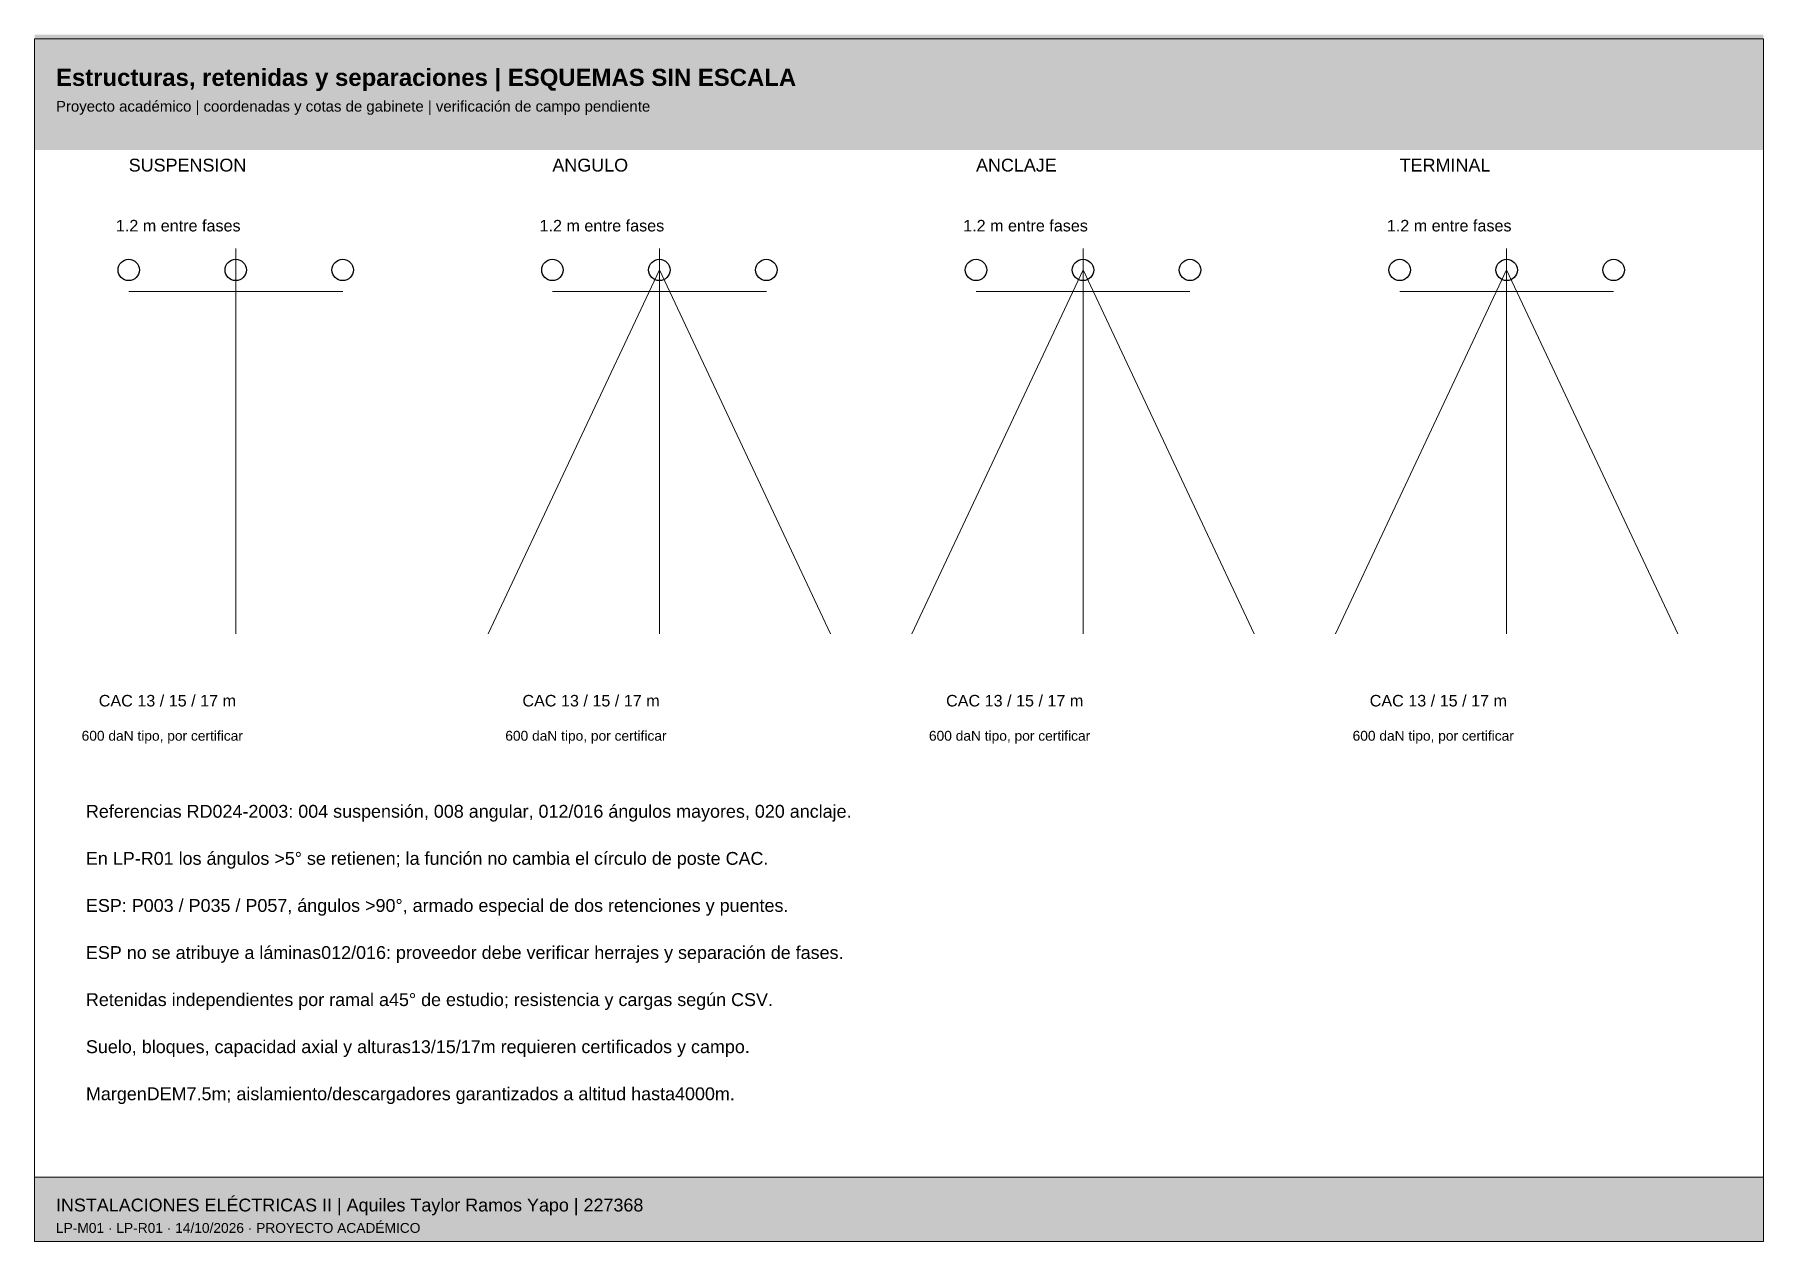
# Paper-space layout 'LP-ESTRUCTURAS' of a CAD drawing. Header units: metres, sheet in millimetres. Extents: x 8 to 412, y 8 to 290.
import ezdxf

# ---------------------------------------------------------------- set-up
doc = ezdxf.new("R2010")
doc.units = ezdxf.units.M
doc.layers.add('DETALLE', color=7, linetype='Continuous', lineweight=13, true_color=0x33434d)
doc.layers.add('ROTULO', color=7, linetype='Continuous', lineweight=13, true_color=0x18364a)
doc.layers.add('PRESENTACION', color=7, linetype='Continuous')
doc.styles.add('Arial', font='arial.ttf')
doc.styles.add('Arial-Bold', font='arialbd.ttf')

psp = doc.layouts.new('LP-ESTRUCTURAS')

# ---------------------------------------------------------------- hatches: boundary and pattern name
at = {"layer": 'PRESENTACION', "true_color": 0xeef4f7}
for points in [[(8, 263), (412, 263), (412, 290), (8, 290)], [(8, 8), (412, 8), (412, 23), (8, 23)]]:
    psp.add_hatch(color=7, dxfattribs=at).paths.add_polyline_path(points)
at = {"layer": 'PRESENTACION', "true_color": 0x287d89}
psp.add_hatch(color=137, dxfattribs=at).paths.add_polyline_path([(8, 263), (11, 263), (11, 290), (8, 290)])

# ---------------------------------------------------------------- linework, layer by layer
for centre in [(30, 235), (55, 235), (80, 235), (129, 235), (154, 235), (179, 235), (228, 235), (253, 235), (278, 235), (327, 235), (352, 235), (377, 235)]:
    psp.add_circle(centre, 2.5)
at = {"layer": 'DETALLE'}
for p, q in [((55, 150), (55, 240)), ((154, 150), (154, 240)), ((253, 150), (253, 240)), ((352, 150), (352, 240)), ((154, 235), (114, 150)), ((154, 235), (194, 150)), ((253, 235), (213, 150)), ((253, 235), (293, 150)), ((352, 235), (312, 150)), ((352, 235), (392, 150)), ((30, 230), (80, 230)), ((129, 230), (179, 230)), ((228, 230), (278, 230)), ((327, 230), (377, 230))]:
    psp.add_line(p, q, dxfattribs=at)
at = {"layer": 'ROTULO'}
psp.add_line((8, 23), (412, 23), dxfattribs=at)
psp.add_lwpolyline([(8, 8), (412, 8), (412, 289), (8, 289)], close=True, dxfattribs=at)

# ---------------------------------------------------------------- texts
at = {"layer": 'ROTULO', "color": 159, "true_color": 0x18364a, "style": 'Arial-Bold'}
psp.add_text('Estructuras, retenidas y separaciones | ESQUEMAS SIN ESCALA', height=4, dxfattribs=at).set_placement((13, 278))
at = {"layer": 'ROTULO', "color": 147, "true_color": 0x526b7b, "style": 'Arial'}
psp.add_text('Proyecto académico | coordenadas y cotas de gabinete | verificación de campo pendiente', height=2.5, dxfattribs=at).set_placement((13, 272))
at = {"layer": 'ROTULO', "style": 'Arial'}
for s, height, p in [('SUSPENSION', 3, (30, 258)), ('ANGULO', 3, (129, 258)), ('ANCLAJE', 3, (228, 258)), ('TERMINAL', 3, (327, 258)), ('1.2 m entre fases', 2.7, (27, 244)), ('1.2 m entre fases', 2.7, (126, 244)), ('1.2 m entre fases', 2.7, (225, 244)), ('1.2 m entre fases', 2.7, (324, 244)), ('CAC 13 / 15 / 17 m', 2.7, (23, 133)), ('CAC 13 / 15 / 17 m', 2.7, (122, 133)), ('CAC 13 / 15 / 17 m', 2.7, (221, 133)), ('CAC 13 / 15 / 17 m', 2.7, (320, 133)), ('600 daN tipo, por certificar', 2.3, (19, 125)), ('600 daN tipo, por certificar', 2.3, (118, 125)), ('600 daN tipo, por certificar', 2.3, (217, 125)), ('600 daN tipo, por certificar', 2.3, (316, 125)), ('Referencias RD024-2003: 004 suspensión, 008 angular, 012/016 ángulos mayores, 020 anclaje.', 3, (20, 107)), ('En LP-R01 los ángulos >5° se retienen; la función no cambia el círculo de poste CAC.', 3, (20, 96)), ('ESP: P003 / P035 / P057, ángulos >90°, armado especial de dos retenciones y puentes.', 3, (20, 85)), ('ESP no se atribuye a láminas012/016: proveedor debe verificar herrajes y separación de fases.', 3, (20, 74)), ('Retenidas independientes por ramal a45° de estudio; resistencia y cargas según CSV.', 3, (20, 63)), ('Suelo, bloques, capacidad axial y alturas13/15/17m requieren certificados y campo.', 3, (20, 52)), ('MargenDEM7.5m; aislamiento/descargadores garantizados a altitud hasta4000m.', 3, (20, 41)), ('INSTALACIONES ELÉCTRICAS II | Aquiles Taylor Ramos Yapo | 227368', 3, (13, 15)), ('LP-M01 · LP-R01 · 14/10/2026 · PROYECTO ACADÉMICO', 2.3, (13, 10))]:
    psp.add_text(s, height=height, dxfattribs=at).set_placement(p)

doc.saveas('drawing.dxf')
